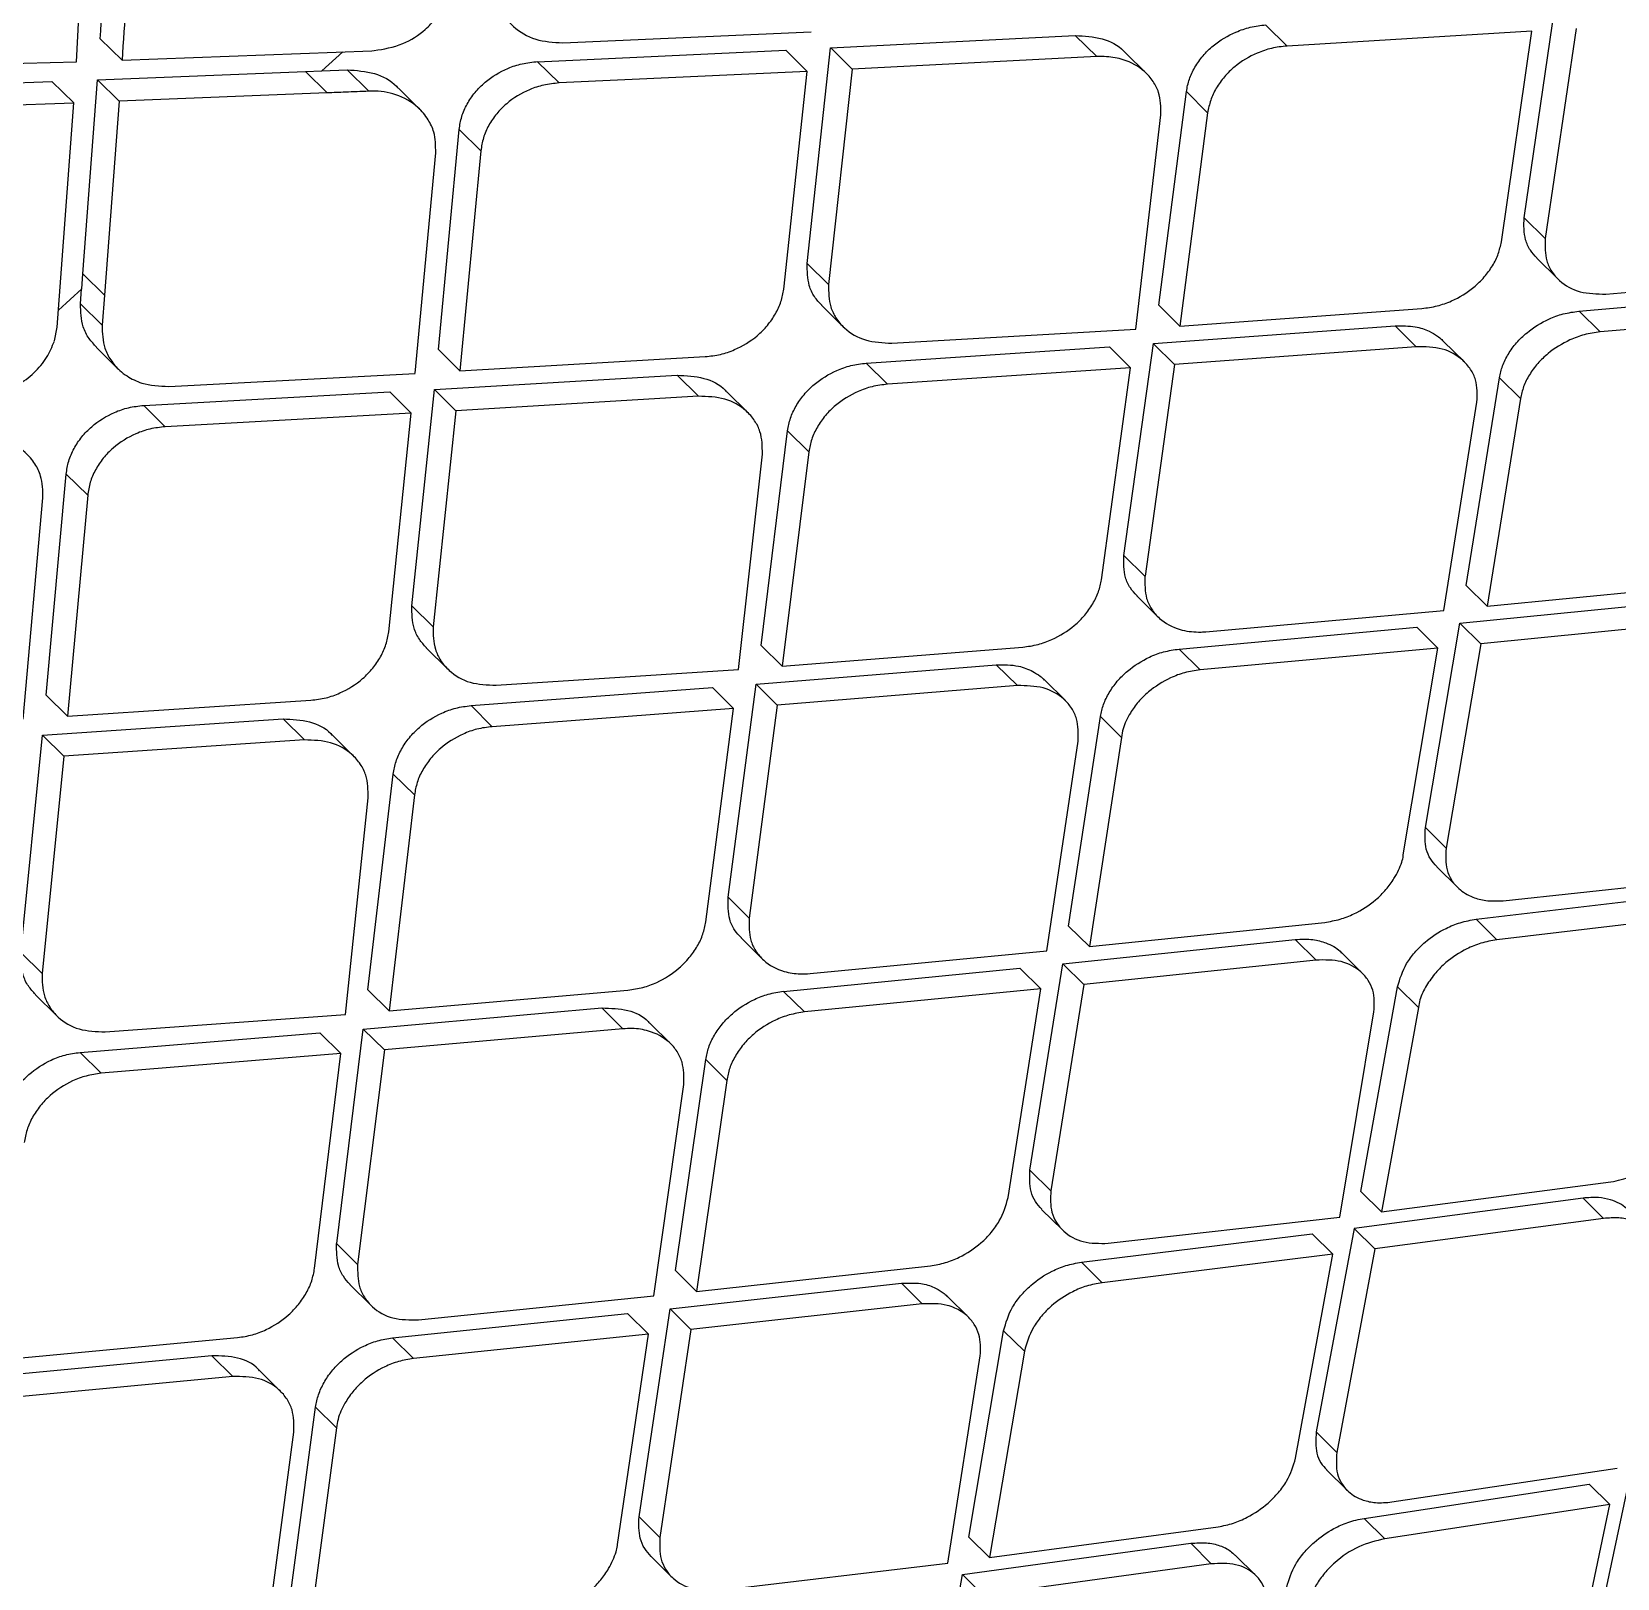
# Model space of a CAD drawing. Extents: x 525 to 613, y 487 to 635.
# Drawn here: x 538.042 to 539.127, y 582.781 to 583.839 of the extents above; entities that cross this region are included whole.
import ezdxf

# ---------------------------------------------------------------- set-up
doc = ezdxf.new("R2010")
doc.units = 0
doc.header["$MEASUREMENT"] = 0
doc.layers.add('1', color=4, linetype='Continuous')
doc.layers.add('STD TEST', color=3, linetype='Continuous')

# ---------------------------------------------------------------- blocks, each defined once
blk = doc.blocks.new('2023 VANGUARD')
at = {"layer": '1', "color": 3, "linetype": 'Continuous', "lineweight": 25}
for p, q in [((-30.8874, -8.8724), (-30.8794, -8.7167)), ((-29.8967, -8.979), (-29.8756, -8.835)), ((-30.5546, -8.8593), (-30.3845, -8.8517)), ((-30.0589, -8.8615), (-30.0734, -8.8471)), ((-29.8914, -8.8513), (-30.0589, -8.8615)), ((-29.9123, -8.9955), (-29.8914, -8.8513)), ((-29.8611, -8.8494), (-29.8823, -8.9932)), ((-30.8562, -8.8712), (-30.8711, -8.8566)), ((-30.8562, -8.8712), (-30.6852, -8.8647)), ((-30.6852, -8.8647), (-30.6837, -8.8646)), ((-30.5718, -8.8722), (-30.402, -8.8643)), ((-30.3873, -8.8788), (-30.402, -8.8643)), ((-30.3873, -9.0102), (-30.3713, -8.8628)), ((-30.3713, -8.8628), (-30.2039, -8.8543)), ((-30.3566, -8.8773), (-30.3712, -8.8628)), ((-30.1892, -8.8687), (-30.2039, -8.8543)), ((-31.0597, -8.8767), (-30.8874, -8.8724)), ((-30.705, -8.8654), (-30.7195, -8.8784)), ((-30.5571, -8.8867), (-30.5718, -8.8722)), ((-30.1892, -8.8687), (-30.3566, -8.8773)), ((-30.1551, -8.8803), (-30.1697, -8.8659)), ((-31.0758, -8.8917), (-30.9042, -8.8857)), ((-30.8893, -8.9004), (-30.9042, -8.8857)), ((-30.883, -9.0174), (-30.8731, -8.8845)), ((-30.8731, -8.8846), (-30.7306, -8.8789)), ((-30.8582, -8.8992), (-30.873, -8.8846)), ((-30.7306, -8.8789), (-30.7195, -8.8784)), ((-30.7158, -8.8935), (-30.7306, -8.8789)), ((-30.7195, -8.8784), (-30.7022, -8.8777)), ((-30.7022, -8.8777), (-30.6874, -8.8924)), ((-30.3873, -8.8788), (-30.5571, -8.8867)), ((-30.4034, -9.0278), (-30.3873, -8.8788)), ((-30.3566, -8.8773), (-30.3727, -9.0246)), ((-30.7158, -8.8935), (-30.8582, -8.8992)), ((-30.6524, -8.9048), (-30.6671, -8.8902)), ((-30.1468, -9.0387), (-30.1278, -8.8927)), ((-30.1133, -8.9071), (-30.1278, -8.8927)), ((-31.0609, -8.9065), (-30.8893, -8.9004)), ((-30.9007, -9.0539), (-30.8893, -8.9004)), ((-30.8582, -8.8992), (-30.8683, -9.032)), ((-30.1133, -8.9071), (-30.1323, -9.0531)), ((-30.6397, -9.0692), (-30.6254, -8.9185)), ((-30.6107, -8.9331), (-30.6254, -8.9185)), ((-30.1625, -9.0552), (-30.1453, -8.9085)), ((-30.6556, -9.0854), (-30.6415, -8.9345)), ((-30.6107, -8.9331), (-30.6251, -9.0837)), ((-29.8823, -8.9932), (-29.8967, -8.979)), ((-30.3727, -9.0246), (-30.3873, -9.0102)), ((-29.888, -9.0066), (-29.8736, -9.0208)), ((-30.8838, -9.0276), (-30.8998, -9.0422)), ((-30.8847, -9.0379), (-30.8839, -9.0276)), ((-30.8838, -9.0276), (-30.883, -9.0174)), ((-30.8683, -9.032), (-30.883, -9.0174)), ((-29.8407, -9.0312), (-29.6768, -9.0175)), ((-30.8699, -9.0525), (-30.8847, -9.0379)), ((-30.8683, -9.032), (-30.8699, -9.0525)), ((-29.8592, -9.0429), (-29.6956, -9.0289)), ((-30.3775, -9.0389), (-30.3629, -9.0534)), ((-30.1468, -9.0387), (-30.1323, -9.0531)), ((-30.1323, -9.0531), (-29.9667, -9.0411)), ((-29.8447, -9.0571), (-29.8591, -9.0429)), ((-29.6812, -9.043), (-29.8447, -9.0571)), ((-30.9025, -9.0633), (-30.9007, -9.0539)), ((-30.3294, -9.0648), (-30.1625, -9.0552)), ((-30.1504, -9.0651), (-29.985, -9.0529)), ((-29.985, -9.0529), (-29.9706, -9.0672)), ((-30.8738, -9.0677), (-30.859, -9.0823)), ((-30.6251, -9.0837), (-30.6397, -9.0692)), ((-30.3469, -9.0785), (-30.1805, -9.0673)), ((-30.166, -9.0816), (-30.1805, -9.0673)), ((-30.1706, -9.21), (-30.1504, -9.0651)), ((-30.1359, -9.0795), (-30.1503, -9.0652)), ((-29.9706, -9.0672), (-30.1359, -9.0795)), ((-29.9376, -9.0776), (-29.952, -9.0634)), ((-30.6251, -9.0837), (-30.4571, -9.074)), ((-30.3323, -9.0929), (-30.3469, -9.0785)), ((-30.166, -9.0816), (-30.3323, -9.0929)), ((-30.186, -9.2267), (-30.166, -9.0816)), ((-30.1359, -9.0795), (-30.1561, -9.2243)), ((-30.8243, -9.0944), (-30.6556, -9.0855)), ((-30.6424, -9.0965), (-30.4763, -9.0867)), ((-30.4618, -9.1011), (-30.4763, -9.0867)), ((-29.9364, -9.2307), (-29.9136, -9.0884)), ((-29.8992, -9.1027), (-29.9136, -9.0885)), ((-30.8414, -9.1075), (-30.673, -9.0982)), ((-30.6583, -9.1127), (-30.673, -9.0982)), ((-30.6579, -9.2445), (-30.6424, -9.0965)), ((-30.6424, -9.0965), (-30.6278, -9.111)), ((-30.4618, -9.1011), (-30.6278, -9.111)), ((-30.4278, -9.1125), (-30.4423, -9.0981)), ((-29.8992, -9.1027), (-29.9221, -9.2448)), ((-30.8267, -9.122), (-30.8414, -9.1075)), ((-30.6583, -9.1127), (-30.8267, -9.122)), ((-30.6737, -9.2623), (-30.6583, -9.1127)), ((-30.6278, -9.111), (-30.6433, -9.2589)), ((-29.9516, -9.2476), (-29.929, -9.1051)), ((-30.4188, -9.2716), (-30.4007, -9.1247)), ((-30.3861, -9.1391), (-30.4007, -9.1247)), ((-30.4343, -9.2881), (-30.418, -9.1407)), ((-30.3861, -9.1391), (-30.4044, -9.2859)), ((-30.9081, -9.3056), (-30.8944, -9.1544)), ((-30.8797, -9.1689), (-30.8944, -9.1544)), ((-30.9238, -9.322), (-30.9103, -9.1706)), ((-30.8797, -9.1689), (-30.8935, -9.3201)), ((-30.1562, -9.2243), (-30.1706, -9.21)), ((-29.9364, -9.2307), (-29.9221, -9.2448)), ((-29.9221, -9.2448), (-29.7604, -9.229)), ((-30.6433, -9.2589), (-30.6579, -9.2445)), ((-30.1617, -9.2377), (-30.1473, -9.252)), ((-29.9407, -9.2564), (-29.7808, -9.2405)), ((-30.1145, -9.2622), (-29.9516, -9.2476)), ((-29.7665, -9.2546), (-29.9264, -9.2706)), ((-30.1328, -9.2741), (-29.9701, -9.2592)), ((-29.9558, -9.2734), (-29.9701, -9.2592)), ((-29.9643, -9.3963), (-29.9407, -9.2564)), ((-29.9264, -9.2706), (-29.9407, -9.2564)), ((-30.648, -9.2733), (-30.6334, -9.2877)), ((-30.4044, -9.2859), (-30.4189, -9.2716)), ((-30.4044, -9.2859), (-30.2398, -9.2728)), ((-30.1184, -9.2883), (-30.1328, -9.2741)), ((-29.9558, -9.2734), (-30.1184, -9.2883)), ((-29.9794, -9.4149), (-29.9558, -9.2734)), ((-29.9264, -9.2706), (-29.95, -9.4104)), ((-30.6001, -9.2989), (-30.4343, -9.2881)), ((-30.4223, -9.2981), (-30.2579, -9.2849)), ((-30.2435, -9.2991), (-30.2579, -9.2849)), ((-30.4415, -9.4439), (-30.4223, -9.2981)), ((-30.4078, -9.3124), (-30.4222, -9.2982)), ((-30.2435, -9.2991), (-30.4078, -9.3124)), ((-30.2106, -9.3094), (-30.225, -9.2952)), ((-30.9081, -9.3056), (-30.8935, -9.3201)), ((-30.8935, -9.3201), (-30.7269, -9.3091)), ((-30.6174, -9.3128), (-30.4522, -9.3004)), ((-30.4377, -9.3148), (-30.4522, -9.3005)), ((-30.6029, -9.3272), (-30.6174, -9.3128)), ((-30.4377, -9.3148), (-30.6029, -9.3272)), ((-30.4567, -9.4608), (-30.4377, -9.3148)), ((-30.4078, -9.3124), (-30.4271, -9.4582)), ((-30.2084, -9.4636), (-30.1867, -9.3202)), ((-30.1723, -9.3345), (-30.1866, -9.3203)), ((-30.9107, -9.333), (-30.7459, -9.3219)), ((-30.7314, -9.3363), (-30.7459, -9.3219)), ((-30.9255, -9.4817), (-30.9107, -9.333)), ((-30.8961, -9.3474), (-30.9107, -9.333)), ((-30.7314, -9.3363), (-30.8961, -9.3474)), ((-30.6976, -9.3475), (-30.7121, -9.3331)), ((-30.2234, -9.4806), (-30.2019, -9.3371)), ((-30.1723, -9.3345), (-30.1941, -9.4777)), ((-30.8961, -9.3474), (-30.9109, -9.4961)), ((-30.6879, -9.5073), (-30.6706, -9.3596)), ((-30.6561, -9.3739), (-30.6706, -9.3596)), ((-30.6561, -9.3739), (-30.6735, -9.5216)), ((-30.7032, -9.5241), (-30.6877, -9.3758)), ((-29.9501, -9.4104), (-29.9643, -9.3963)), ((-29.9565, -9.423), (-29.9423, -9.4371)), ((-29.911, -9.4463), (-29.7518, -9.4291)), ((-30.4271, -9.4582), (-30.4415, -9.4439)), ((-29.9296, -9.459), (-29.7709, -9.4402)), ((-30.1941, -9.4777), (-30.0332, -9.4611)), ((-29.9153, -9.473), (-29.9296, -9.459)), ((-29.7567, -9.4542), (-29.9153, -9.473)), ((-30.4325, -9.4718), (-30.4182, -9.486)), ((-30.1941, -9.4777), (-30.2084, -9.4636)), ((-30.9109, -9.4961), (-30.9255, -9.4817)), ((-30.3854, -9.4962), (-30.2234, -9.4806)), ((-30.2124, -9.4895), (-30.0533, -9.4728)), ((-30.0391, -9.4869), (-30.0533, -9.4728)), ((-30.0073, -9.4961), (-30.0215, -9.482)), ((-30.4035, -9.5083), (-30.2417, -9.4925)), ((-30.2274, -9.5066), (-30.2417, -9.4925)), ((-30.2349, -9.6306), (-30.2124, -9.4895)), ((-30.2124, -9.4895), (-30.1981, -9.5037)), ((-30.0391, -9.4869), (-30.1981, -9.5037)), ((-30.1981, -9.5037), (-30.2206, -9.6447)), ((-30.0085, -9.6452), (-29.9833, -9.5052)), ((-29.9691, -9.5193), (-29.9833, -9.5052)), ((-30.9155, -9.5106), (-30.901, -9.5249)), ((-30.6879, -9.5073), (-30.6735, -9.5216)), ((-30.6735, -9.5216), (-30.51, -9.5075)), ((-30.3891, -9.5224), (-30.4035, -9.5083)), ((-30.2274, -9.5066), (-30.3891, -9.5224)), ((-30.2498, -9.6493), (-30.2274, -9.5066)), ((-30.8678, -9.536), (-30.7032, -9.5241)), ((-30.6911, -9.5341), (-30.5279, -9.5197)), ((-30.5279, -9.5197), (-30.5135, -9.534)), ((-30.0229, -9.6628), (-29.9995, -9.5224)), ((-29.9691, -9.5193), (-29.9943, -9.6592)), ((-30.8849, -9.5501), (-30.7209, -9.5366)), ((-30.7064, -9.5509), (-30.7209, -9.5366)), ((-30.7093, -9.6809), (-30.6911, -9.5341)), ((-30.6767, -9.5483), (-30.6911, -9.5341)), ((-30.5135, -9.534), (-30.6767, -9.5483)), ((-30.4807, -9.5442), (-30.4951, -9.53)), ((-30.6767, -9.5483), (-30.695, -9.6951)), ((-30.8705, -9.5644), (-30.8849, -9.5501)), ((-30.7064, -9.5509), (-30.8705, -9.5644)), ((-30.7244, -9.6979), (-30.7064, -9.5509)), ((-30.4774, -9.6994), (-30.4568, -9.555)), ((-30.4424, -9.5692), (-30.4567, -9.555)), ((-30.4424, -9.5692), (-30.4631, -9.7136)), ((-30.4922, -9.7166), (-30.4718, -9.572)), ((-30.2206, -9.6447), (-30.2349, -9.6306)), ((-29.9943, -9.6592), (-30.0085, -9.6452)), ((-29.9943, -9.6592), (-29.8373, -9.6387)), ((-29.8564, -9.6498), (-30.0131, -9.6705)), ((-29.8423, -9.6637), (-29.8564, -9.6498)), ((-30.2269, -9.6575), (-30.2126, -9.6716)), ((-30.1814, -9.6807), (-30.0229, -9.6628)), ((-29.8423, -9.6637), (-29.9989, -9.6846)), ((-30.1997, -9.6937), (-30.0417, -9.6742)), ((-30.0275, -9.6882), (-30.0417, -9.6742)), ((-30.0131, -9.6705), (-30.039, -9.8098)), ((-29.9989, -9.6846), (-30.0131, -9.6706)), ((-30.695, -9.6951), (-30.7094, -9.6809)), ((-30.0275, -9.6882), (-30.1855, -9.7077)), ((-30.0531, -9.8277), (-30.0275, -9.6882)), ((-29.9989, -9.6846), (-30.0248, -9.8238)), ((-30.4774, -9.6994), (-30.4631, -9.7136)), ((-30.4631, -9.7136), (-30.303, -9.6961)), ((-30.1855, -9.7077), (-30.1997, -9.6937)), ((-30.7003, -9.7089), (-30.6859, -9.7231)), ((-30.4812, -9.7256), (-30.3229, -9.708)), ((-30.3087, -9.7221), (-30.3229, -9.708)), ((-30.6533, -9.7331), (-30.4922, -9.7166)), ((-30.3087, -9.7221), (-30.4669, -9.7397)), ((-30.2769, -9.7313), (-30.2912, -9.7172)), ((-30.6711, -9.7454), (-30.5103, -9.7287)), ((-30.496, -9.7428), (-30.5103, -9.7287)), ((-30.5024, -9.8679), (-30.4812, -9.7256)), ((-30.4669, -9.7397), (-30.4812, -9.7256)), ((-30.496, -9.7428), (-30.6568, -9.7596)), ((-30.5172, -9.8867), (-30.496, -9.7428)), ((-30.4669, -9.7397), (-30.4881, -9.882)), ((-30.2767, -9.8818), (-30.2529, -9.7405)), ((-30.2387, -9.7546), (-30.2529, -9.7405)), ((-30.9395, -9.7604), (-30.7771, -9.7452)), ((-30.6568, -9.7596), (-30.6711, -9.7454)), ((-30.2387, -9.7546), (-30.2625, -9.8958)), ((-30.7948, -9.7577), (-30.9569, -9.7731)), ((-30.7804, -9.7719), (-30.7948, -9.7577)), ((-30.291, -9.8996), (-30.2689, -9.7578)), ((-30.7804, -9.7719), (-30.9425, -9.7873)), ((-30.7477, -9.782), (-30.7621, -9.7678)), ((-30.7432, -9.9384), (-30.7238, -9.7928)), ((-30.7094, -9.8069), (-30.7238, -9.7928)), ((-30.7094, -9.8069), (-30.7289, -9.9525)), ((-30.7579, -9.9557), (-30.7387, -9.8099)), ((-30.0249, -9.8238), (-30.039, -9.8098)), ((-30.0319, -9.8358), (-30.0178, -9.8497)), ((-29.9873, -9.8577), (-29.833, -9.8346)), ((-29.853, -9.976), (-29.8244, -9.8411)), ((-30.0062, -9.8689), (-29.8522, -9.8455)), ((-29.8381, -9.8594), (-29.8522, -9.8455)), ((-29.8381, -9.8594), (-29.9921, -9.8829)), ((-29.8668, -9.9959), (-29.8381, -9.8594)), ((-30.4881, -9.882), (-30.5024, -9.8679)), ((-29.9921, -9.8829), (-30.0062, -9.8689)), ((-30.2767, -9.8818), (-30.2625, -9.8958)), ((-30.2625, -9.8958), (-30.1061, -9.8747)), ((-30.4942, -9.895), (-30.48, -9.9091)), ((-30.281, -9.9074), (-30.1249, -9.886)), ((-30.1249, -9.886), (-30.1108, -9.9)), ((-30.0802, -9.9081), (-30.0944, -9.894)), ((-30.4488, -9.9182), (-30.291, -9.8996)), ((-30.1108, -9.9), (-30.2669, -9.9214)), ((-30.3055, -10.0481), (-30.281, -9.9074)), ((-30.2669, -9.9214), (-30.281, -9.9074))]:
    blk.add_line(p, q, dxfattribs=at)
for points, knots in [([(-30.2332, -8.4467), (-30.0848, -8.4746), (-29.7873, -8.5303), (-29.3598, -8.6185), (-28.9522, -8.7042), (-28.612, -8.7759), (-28.3357, -8.8317), (-28.1174, -8.8733), (-27.9173, -8.9078), (-27.7374, -8.9337), (-27.5768, -8.9507), (-27.4911, -8.9528), (-27.4483, -8.9538)], [0, 0, 0, 0, 0.128088, 0.256805, 0.38361, 0.50883, 0.593009, 0.674921, 0.754537, 0.836904, 0.918629, 1, 1, 1, 1]), ([(-30.8711, -8.8566), (-30.8692, -8.8277), (-30.8657, -8.7761), (-30.8626, -8.7242), (-30.8613, -8.7014)], [0, 0, 0, 0, 0.56, 1, 1, 1, 1]), ([(-30.8463, -8.7162), (-30.8465, -8.7192), (-30.8469, -8.7275), (-30.8485, -8.7532), (-30.8515, -8.802), (-30.8545, -8.8453), (-30.8562, -8.8712)], [0, 0, 0, 0, 0.056897, 0.158738, 0.497267, 1, 1, 1, 1]), ([(-30.6837, -8.8646), (-30.6771, -8.8635), (-30.6645, -8.8614), (-30.6503, -8.8522), (-30.6415, -8.843), (-30.6362, -8.835), (-30.6327, -8.8266), (-30.632, -8.821), (-30.6316, -8.8182)], [0, 0, 0, 0, 0.2649404, 0.4977587, 0.6299445, 0.7572651, 0.8803755, 1, 1, 1, 1]), ([(-30.6006, -8.817), (-30.6004, -8.8224), (-30.6, -8.831), (-30.5947, -8.8412), (-30.587, -8.8502), (-30.5737, -8.8581), (-30.561, -8.8589), (-30.5546, -8.8593)], [0, 0, 0, 0, 0.228407, 0.359359, 0.501415, 0.750649, 1, 1, 1, 1]), ([(-30.1278, -8.8927), (-30.1273, -8.8898), (-30.1262, -8.8842), (-30.1222, -8.8759), (-30.1167, -8.868), (-30.1077, -8.8592), (-30.0964, -8.8525), (-30.0839, -8.8482), (-30.077, -8.8474), (-30.0735, -8.847)], [0, 0, 0, 0, 0.12419, 0.248489, 0.373342, 0.499299, 0.726697, 0.857657, 1, 1, 1, 1]), ([(-30.2039, -8.8543), (-30.1976, -8.8546), (-30.1851, -8.8554), (-30.174, -8.861), (-30.1701, -8.8656), (-30.1698, -8.866)], [0, 0, 0, 0, 0.478007, 0.952329, 1, 1, 1, 1]), ([(-30.0589, -8.8615), (-30.0625, -8.8619), (-30.0693, -8.8626), (-30.0818, -8.8669), (-30.0931, -8.8736), (-30.102, -8.8824), (-30.1076, -8.8902), (-30.1116, -8.8986), (-30.1127, -8.9042), (-30.1133, -8.9071)], [0, 0, 0, 0, 0.142441, 0.273397, 0.500466, 0.625589, 0.750883, 0.875538, 1, 1, 1, 1]), ([(-30.6255, -8.9185), (-30.625, -8.9156), (-30.6241, -8.9097), (-30.6203, -8.9011), (-30.6149, -8.8931), (-30.606, -8.8841), (-30.5947, -8.8773), (-30.5822, -8.8732), (-30.5754, -8.8725), (-30.5718, -8.8721)], [0, 0, 0, 0, 0.12634, 0.251447, 0.375887, 0.500259, 0.731117, 0.860813, 1, 1, 1, 1]), ([(-30.1453, -8.9085), (-30.1453, -8.9032), (-30.1454, -8.895), (-30.1504, -8.8854), (-30.1577, -8.8769), (-30.1688, -8.8709), (-30.1807, -8.8686), (-30.187, -8.8687), (-30.1892, -8.8687)], [0, 0, 0, 0, 0.233341, 0.362642, 0.500318, 0.749197, 0.90908, 1, 1, 1, 1]), ([(-30.7022, -8.8777), (-30.6958, -8.8782), (-30.6831, -8.8792), (-30.6717, -8.8851), (-30.6677, -8.8899), (-30.6673, -8.8903)], [0, 0, 0, 0, 0.47596, 0.949945, 1, 1, 1, 1]), ([(-30.5571, -8.8867), (-30.5606, -8.8871), (-30.5674, -8.8878), (-30.5799, -8.8919), (-30.5912, -8.8987), (-30.6001, -8.9077), (-30.6055, -8.9157), (-30.6093, -8.9243), (-30.6102, -8.9302), (-30.6107, -8.9331)], [0, 0, 0, 0, 0.139303, 0.269048, 0.499791, 0.623474, 0.748207, 0.873528, 1, 1, 1, 1]), ([(-30.6874, -8.8924), (-30.6927, -8.8926), (-30.7022, -8.893), (-30.7116, -8.8934), (-30.7158, -8.8935)], [0, 0, 0, 0, 0.559999, 1, 1, 1, 1]), ([(-30.6415, -8.9345), (-30.6416, -8.9297), (-30.6417, -8.9216), (-30.6467, -8.9112), (-30.6546, -8.9016), (-30.6677, -8.8942), (-30.6803, -8.8921), (-30.6867, -8.8923), (-30.6874, -8.8924)], [0, 0, 0, 0, 0.204499, 0.341355, 0.501379, 0.7506, 0.97047, 1, 1, 1, 1]), ([(-29.8879, -9.0065), (-29.8895, -9.0048), (-29.8929, -9.0012), (-29.897, -8.9922), (-29.8969, -8.9841), (-29.8967, -8.979)], [0, 0, 0, 0, 0.23748, 0.508261, 1, 1, 1, 1]), ([(-29.8823, -8.9932), (-29.8824, -8.9985), (-29.8826, -9.0066), (-29.8781, -9.0159), (-29.8712, -9.0239), (-29.859, -9.0309), (-29.8468, -9.0311), (-29.8407, -9.0312)], [0, 0, 0, 0, 0.235843, 0.364704, 0.500753, 0.749804, 1, 1, 1, 1]), ([(-29.9667, -9.0411), (-29.9632, -9.0406), (-29.9564, -9.0397), (-29.944, -9.0353), (-29.9328, -9.0285), (-29.9238, -9.0197), (-29.9181, -9.0119), (-29.914, -9.0037), (-29.9129, -8.9982), (-29.9123, -8.9955)], [0, 0, 0, 0, 0.142437, 0.273218, 0.499254, 0.627869, 0.753974, 0.877901, 1, 1, 1, 1]), ([(-26.2566, -9.0066), (-26.2864, -9.0326), (-26.3462, -9.0848), (-26.4359, -9.1634), (-26.5259, -9.2425), (-26.6162, -9.322), (-26.7068, -9.4021), (-26.7976, -9.4826), (-26.9625, -9.6292), (-27.2007, -9.8424), (-27.5634, -10.1702), (-27.9771, -10.5489), (-28.6449, -11.1694), (-29.5104, -11.9931), (-30.387, -12.8555), (-31.0802, -13.5544), (-31.5958, -14.0829), (-32.1064, -14.615), (-32.5004, -15.0325), (-32.7801, -15.3322), (-32.9483, -15.5135), (-33.1156, -15.6948), (-33.282, -15.8763), (-33.4475, -16.0578), (-33.6121, -16.2395), (-33.7759, -16.4212), (-33.9388, -16.6031), (-34.1008, -16.785), (-34.2619, -16.967), (-34.4222, -17.1491), (-34.5284, -17.2708), (-34.5815, -17.3315)], [0, 0, 0, 0, 0.010126, 0.020295, 0.030505, 0.040758, 0.051054, 0.061392, 0.071773, 0.107388, 0.142994, 0.196448, 0.250296, 0.375054, 0.500194, 0.562652, 0.625129, 0.687783, 0.750122, 0.771141, 0.792123, 0.813067, 0.833974, 0.854846, 0.875682, 0.896484, 0.917252, 0.937986, 0.958689, 0.97936, 1, 1, 1, 1]), ([(-30.3774, -9.0389), (-30.3791, -9.037), (-30.3828, -9.033), (-30.3872, -9.0236), (-30.3873, -9.0154), (-30.3873, -9.0102)], [0, 0, 0, 0, 0.251805, 0.521538, 1, 1, 1, 1]), ([(-30.4571, -9.074), (-30.4536, -9.0736), (-30.4469, -9.0729), (-30.4345, -9.0686), (-30.4232, -9.0618), (-30.4143, -9.0528), (-30.4088, -9.0448), (-30.4049, -9.0364), (-30.4039, -9.0307), (-30.4034, -9.0278)], [0, 0, 0, 0, 0.138974, 0.268471, 0.498726, 0.625443, 0.750919, 0.875616, 1, 1, 1, 1]), ([(-30.3727, -9.0246), (-30.3727, -9.0299), (-30.3726, -9.0382), (-30.3678, -9.0479), (-30.3606, -9.0564), (-30.3479, -9.0639), (-30.3356, -9.0645), (-30.3294, -9.0648)], [0, 0, 0, 0, 0.2318, 0.361791, 0.501087, 0.750242, 1, 1, 1, 1]), ([(-30.8736, -9.0676), (-30.8754, -9.0656), (-30.8793, -9.0616), (-30.8841, -9.0518), (-30.8845, -9.0433), (-30.8847, -9.0379)], [0, 0, 0, 0, 0.246845, 0.522385, 1, 1, 1, 1]), ([(-29.9136, -9.0884), (-29.913, -9.0857), (-29.9118, -9.0803), (-29.9077, -9.0721), (-29.9021, -9.0644), (-29.8931, -9.0557), (-29.882, -9.0489), (-29.8697, -9.0443), (-29.8628, -9.0434), (-29.8592, -9.0429)], [0, 0, 0, 0, 0.122501, 0.24634, 0.371824, 0.499116, 0.721462, 0.853781, 1, 1, 1, 1]), ([(-30.8699, -9.0525), (-30.8697, -9.0579), (-30.8694, -9.0665), (-30.8641, -9.0766), (-30.8588, -9.0829), (-30.8516, -9.0883), (-30.841, -9.0936), (-30.8306, -9.0941), (-30.8243, -9.0944)], [0, 0, 0, 0, 0.227507, 0.358585, 0.501124, 0.590786, 0.751081, 1, 1, 1, 1]), ([(-29.985, -9.0529), (-29.9803, -9.0529), (-29.972, -9.0528), (-29.9624, -9.056), (-29.9567, -9.0594), (-29.9535, -9.0618), (-29.9524, -9.0631), (-29.9521, -9.0635)], [0, 0, 0, 0, 0.366209, 0.647279, 0.842894, 0.952841, 1, 1, 1, 1]), ([(-29.8447, -9.0571), (-29.8484, -9.0576), (-29.8553, -9.0586), (-29.8676, -9.0632), (-29.8787, -9.0699), (-29.8876, -9.0786), (-29.8933, -9.0863), (-29.8974, -9.0945), (-29.8986, -9.1), (-29.8992, -9.1027)], [0, 0, 0, 0, 0.146177, 0.278442, 0.500632, 0.627109, 0.752914, 0.877109, 1, 1, 1, 1]), ([(-30.9414, -9.099), (-30.9368, -9.0974), (-30.9277, -9.0942), (-30.9162, -9.0854), (-30.9073, -9.075), (-30.9041, -9.0672), (-30.9025, -9.0634)], [0, 0, 0, 0, 0.265265, 0.519148, 0.763403, 1, 1, 1, 1]), ([(-29.929, -9.1051), (-29.9288, -9.0999), (-29.9286, -9.0918), (-29.9331, -9.0825), (-29.94, -9.0745), (-29.9522, -9.0675), (-29.9645, -9.0673), (-29.9706, -9.0672)], [0, 0, 0, 0, 0.237493, 0.365949, 0.500784, 0.750069, 1, 1, 1, 1]), ([(-30.4007, -9.1247), (-30.4002, -9.1218), (-30.3991, -9.1161), (-30.3952, -9.1077), (-30.3897, -9.0999), (-30.3808, -9.0909), (-30.3696, -9.0841), (-30.3572, -9.0797), (-30.3504, -9.0789), (-30.3469, -9.0785)], [0, 0, 0, 0, 0.12487, 0.24956, 0.374494, 0.500215, 0.728507, 0.858899, 1, 1, 1, 1]), ([(-30.4763, -9.0867), (-30.4701, -9.087), (-30.4577, -9.0877), (-30.4466, -9.0933), (-30.4428, -9.0978), (-30.4425, -9.0982)], [0, 0, 0, 0, 0.477898, 0.952839, 1, 1, 1, 1]), ([(-30.3323, -9.0929), (-30.3359, -9.0933), (-30.3427, -9.0941), (-30.355, -9.0985), (-30.3662, -9.1053), (-30.3751, -9.1142), (-30.3806, -9.1221), (-30.3846, -9.1305), (-30.3856, -9.1362), (-30.3862, -9.1391)], [0, 0, 0, 0, 0.14114, 0.271595, 0.500072, 0.624845, 0.750007, 0.874918, 1, 1, 1, 1]), ([(-30.418, -9.1407), (-30.418, -9.1354), (-30.4182, -9.1272), (-30.4231, -9.1175), (-30.4304, -9.1092), (-30.4432, -9.1018), (-30.4555, -9.1013), (-30.4618, -9.1011)], [0, 0, 0, 0, 0.232816, 0.362551, 0.50109, 0.750206, 1, 1, 1, 1]), ([(-30.8944, -9.1544), (-30.894, -9.1514), (-30.8931, -9.1455), (-30.8893, -9.1368), (-30.884, -9.1288), (-30.8752, -9.1197), (-30.864, -9.1128), (-30.8516, -9.1085), (-30.8449, -9.1078), (-30.8414, -9.1074)], [0, 0, 0, 0, 0.126948, 0.252454, 0.377043, 0.501414, 0.732654, 0.861822, 1, 1, 1, 1]), ([(-34.2953, -16.3564), (-34.1482, -16.2012), (-33.8522, -15.8888), (-33.42, -15.4314), (-33.0101, -14.9978), (-32.6366, -14.6027), (-32.2647, -14.2094), (-31.8859, -13.8093), (-31.4915, -13.3934), (-31.1636, -13.0484), (-30.8998, -12.7711), (-30.6977, -12.5589), (-30.4946, -12.3458), (-30.2801, -12.1209), (-30.0435, -11.873), (-29.7782, -11.5954), (-29.4728, -11.2761), (-29.1252, -10.9132), (-28.7335, -10.5043), (-28.3069, -10.0592), (-27.8593, -9.5924), (-27.5544, -9.2736), (-27.4031, -9.1154)], [0, 0, 0, 0, 0.064164, 0.129134, 0.188798, 0.243179, 0.292266, 0.351199, 0.408496, 0.464259, 0.494029, 0.523343, 0.552199, 0.582361, 0.616634, 0.655054, 0.697624, 0.749251, 0.805912, 0.867594, 0.93432, 1, 1, 1, 1]), ([(-27.4288, -9.1235), (-27.4292, -9.1239), (-27.4325, -9.1273), (-27.4434, -9.1385), (-27.4824, -9.1785), (-27.6279, -9.3277), (-28.1949, -9.9075), (-29.3191, -11.0509), (-30.3201, -12.0951), (-30.8965, -12.6964)], [0, 0, 0, 0, 0.000353, 0.002828, 0.009436, 0.033986, 0.128384, 0.498019, 1, 1, 1, 1]), ([(-30.8267, -9.122), (-30.8301, -9.1224), (-30.8369, -9.1231), (-30.8493, -9.1274), (-30.8605, -9.1343), (-30.8693, -9.1434), (-30.8746, -9.1514), (-30.8784, -9.16), (-30.8793, -9.1659), (-30.8797, -9.1689)], [0, 0, 0, 0, 0.138361, 0.267738, 0.499458, 0.622846, 0.747471, 0.873015, 1, 1, 1, 1]), ([(-30.9103, -9.1706), (-30.9104, -9.1655), (-30.9106, -9.1572), (-30.9157, -9.1469), (-30.9235, -9.1376), (-30.9351, -9.1311), (-30.9471, -9.1286), (-30.9535, -9.1287), (-30.9559, -9.1287)], [0, 0, 0, 0, 0.215404, 0.34949, 0.501157, 0.75014, 0.90752, 1, 1, 1, 1]), ([(-30.1616, -9.2376), (-30.1632, -9.2359), (-30.1666, -9.2323), (-30.1708, -9.2232), (-30.1707, -9.2152), (-30.1706, -9.21)], [0, 0, 0, 0, 0.238593, 0.510308, 1, 1, 1, 1]), ([(-30.2398, -9.2728), (-30.2363, -9.2723), (-30.2296, -9.2714), (-30.2174, -9.2669), (-30.2062, -9.26), (-30.1972, -9.2511), (-30.1917, -9.2432), (-30.1877, -9.235), (-30.1865, -9.2294), (-30.186, -9.2267)], [0, 0, 0, 0, 0.140911, 0.271142, 0.499017, 0.626941, 0.752865, 0.877106, 1, 1, 1, 1]), ([(-30.1562, -9.2243), (-30.1563, -9.2295), (-30.1564, -9.2376), (-30.1519, -9.247), (-30.145, -9.2551), (-30.134, -9.261), (-30.1228, -9.2626), (-30.1167, -9.2624), (-30.1151, -9.2623), (-30.1146, -9.2623), (-30.1145, -9.2623)], [0, 0, 0, 0, 0.234609, 0.36371, 0.500546, 0.749366, 0.93168, 0.980154, 0.997723, 1, 1, 1, 1]), ([(-30.6479, -9.2732), (-30.6496, -9.2713), (-30.6532, -9.2674), (-30.6577, -9.258), (-30.6578, -9.2497), (-30.6579, -9.2445)], [0, 0, 0, 0, 0.248203, 0.520445, 1, 1, 1, 1]), ([(-30.7269, -9.3091), (-30.7235, -9.3087), (-30.7168, -9.3079), (-30.7045, -9.3035), (-30.6933, -9.2965), (-30.6844, -9.2874), (-30.679, -9.2794), (-30.6752, -9.2709), (-30.6742, -9.2652), (-30.6737, -9.2623)], [0, 0, 0, 0, 0.137933, 0.267044, 0.498503, 0.624616, 0.749947, 0.874929, 1, 1, 1, 1]), ([(-30.6433, -9.2589), (-30.6433, -9.2642), (-30.6432, -9.2725), (-30.6383, -9.2822), (-30.6311, -9.2907), (-30.6185, -9.2982), (-30.6063, -9.2986), (-30.6001, -9.2989)], [0, 0, 0, 0, 0.230817, 0.361146, 0.501307, 0.750462, 1, 1, 1, 1]), ([(-30.1867, -9.3202), (-30.1861, -9.3175), (-30.1849, -9.312), (-30.1809, -9.3038), (-30.1753, -9.296), (-30.1665, -9.2872), (-30.1554, -9.2802), (-30.1432, -9.2756), (-30.1364, -9.2746), (-30.1328, -9.2741)], [0, 0, 0, 0, 0.123347, 0.247542, 0.372879, 0.499561, 0.724315, 0.855865, 1, 1, 1, 1]), ([(-30.2579, -9.2848), (-30.2527, -9.2848), (-30.2437, -9.2848), (-30.234, -9.2886), (-30.229, -9.2918), (-30.2268, -9.2935), (-30.2263, -9.294), (-30.2257, -9.2945), (-30.2254, -9.2949), (-30.2251, -9.2953)], [0, 0, 0, 0, 0.407926, 0.703482, 0.886077, 0.934897, 0.952898, 0.955352, 1, 1, 1, 1]), ([(-30.2019, -9.3371), (-30.2018, -9.3318), (-30.2016, -9.3237), (-30.2061, -9.3144), (-30.213, -9.3064), (-30.2253, -9.2994), (-30.2374, -9.2992), (-30.2435, -9.2991)], [0, 0, 0, 0, 0.236242, 0.365108, 0.501017, 0.749992, 1, 1, 1, 1]), ([(-30.1184, -9.2883), (-30.122, -9.2888), (-30.1288, -9.2898), (-30.141, -9.2945), (-30.1521, -9.3014), (-30.1609, -9.3101), (-30.167, -9.3187), (-30.171, -9.3269), (-30.172, -9.3325), (-30.1723, -9.3345)], [0, 0, 0, 0, 0.144073, 0.275617, 0.500519, 0.626056, 0.749497, 0.916134, 1, 1, 1, 1]), ([(-30.6706, -9.3596), (-30.6701, -9.3567), (-30.6691, -9.351), (-30.6652, -9.3425), (-30.6598, -9.3346), (-30.651, -9.3255), (-30.6399, -9.3186), (-30.6276, -9.3141), (-30.6209, -9.3132), (-30.6174, -9.3128)], [0, 0, 0, 0, 0.125538, 0.250498, 0.375277, 0.500386, 0.73017, 0.860123, 1, 1, 1, 1]), ([(-30.7459, -9.3219), (-30.7398, -9.3222), (-30.7275, -9.3228), (-30.7164, -9.3283), (-30.7126, -9.3328), (-30.7123, -9.3333)], [0, 0, 0, 0, 0.474501, 0.946903, 1, 1, 1, 1]), ([(-30.6029, -9.3272), (-30.6064, -9.3276), (-30.6131, -9.3285), (-30.6254, -9.3329), (-30.6365, -9.3399), (-30.6453, -9.3489), (-30.6507, -9.3568), (-30.6546, -9.3653), (-30.6556, -9.371), (-30.6561, -9.3739)], [0, 0, 0, 0, 0.139825, 0.269771, 0.499654, 0.624034, 0.749059, 0.874249, 1, 1, 1, 1]), ([(-30.6877, -9.3758), (-30.6878, -9.3705), (-30.688, -9.3623), (-30.6929, -9.3526), (-30.7002, -9.3442), (-30.7129, -9.3369), (-30.7252, -9.3365), (-30.7314, -9.3363)], [0, 0, 0, 0, 0.231819, 0.361881, 0.501268, 0.750408, 1, 1, 1, 1]), ([(-26.5548, -9.3729), (-26.8823, -9.6598), (-27.5372, -10.2335), (-28.505, -11.1178), (-29.4609, -12.0181), (-30.4026, -12.9353), (-31.3297, -13.8678), (-32.2405, -14.8151), (-33.1358, -15.775), (-33.7174, -16.4252), (-34.0082, -16.7503)], [0, 0, 0, 0, 0.125, 0.25, 0.375, 0.5, 0.625, 0.75, 0.875, 1, 1, 1, 1]), ([(-29.9564, -9.4229), (-29.9579, -9.4213), (-29.9611, -9.4178), (-29.9649, -9.4092), (-29.9646, -9.4014), (-29.9643, -9.3963)], [0, 0, 0, 0, 0.238059, 0.505751, 1, 1, 1, 1]), ([(-30.0332, -9.4611), (-30.0297, -9.4605), (-30.023, -9.4594), (-30.0108, -9.4546), (-29.9999, -9.4476), (-29.9911, -9.4389), (-29.9847, -9.4301), (-29.9811, -9.4221), (-29.9795, -9.4169), (-29.9794, -9.4151), (-29.9794, -9.4149)], [0, 0, 0, 0, 0.144319, 0.275739, 0.499177, 0.626633, 0.749402, 0.925989, 0.990998, 1, 1, 1, 1]), ([(-29.9501, -9.4104), (-29.9503, -9.4155), (-29.9507, -9.4233), (-29.9466, -9.4323), (-29.941, -9.439), (-29.9329, -9.4439), (-29.9225, -9.4467), (-29.9151, -9.4465), (-29.911, -9.4463)], [0, 0, 0, 0, 0.237931, 0.366022, 0.500018, 0.686278, 0.827299, 1, 1, 1, 1]), ([(-30.4324, -9.4717), (-30.434, -9.47), (-30.4375, -9.4663), (-30.4416, -9.4572), (-30.4415, -9.4491), (-30.4415, -9.4439)], [0, 0, 0, 0, 0.243181, 0.513664, 1, 1, 1, 1]), ([(-30.51, -9.5075), (-30.5066, -9.507), (-30.4999, -9.506), (-30.4878, -9.5015), (-30.4767, -9.4944), (-30.4678, -9.4854), (-30.4623, -9.4775), (-30.4584, -9.4692), (-30.4573, -9.4636), (-30.4567, -9.4608)], [0, 0, 0, 0, 0.139395, 0.269086, 0.498819, 0.625988, 0.751701, 0.876266, 1, 1, 1, 1]), ([(-30.4271, -9.4582), (-30.4272, -9.4634), (-30.4273, -9.4715), (-30.4227, -9.4809), (-30.4159, -9.4891), (-30.4053, -9.4947), (-30.3938, -9.4966), (-30.3877, -9.4963), (-30.3854, -9.4962)], [0, 0, 0, 0, 0.23328, 0.362763, 0.500654, 0.749462, 0.907358, 1, 1, 1, 1]), ([(-29.9833, -9.5052), (-29.9817, -9.4998), (-29.9793, -9.4917), (-29.9717, -9.4815), (-29.963, -9.4728), (-29.9522, -9.4658), (-29.9401, -9.4608), (-29.9332, -9.4596), (-29.9296, -9.459)], [0, 0, 0, 0, 0.244278, 0.370481, 0.499074, 0.716195, 0.849851, 1, 1, 1, 1]), ([(-30.0533, -9.4728), (-30.0492, -9.4726), (-30.0417, -9.4723), (-30.0313, -9.4752), (-30.0246, -9.4786), (-30.022, -9.4817), (-30.0217, -9.4821)], [0, 0, 0, 0, 0.329735, 0.598007, 0.948751, 1, 1, 1, 1]), ([(-30.9154, -9.5105), (-30.9171, -9.5086), (-30.9208, -9.5047), (-30.9252, -9.4952), (-30.9254, -9.4869), (-30.9255, -9.4817)], [0, 0, 0, 0, 0.250847, 0.5236887, 1, 1, 1, 1]), ([(-29.9153, -9.473), (-29.919, -9.4737), (-29.9259, -9.4749), (-29.938, -9.4798), (-29.9487, -9.4868), (-29.9577, -9.4958), (-29.9639, -9.5045), (-29.9678, -9.5124), (-29.9688, -9.5176), (-29.9691, -9.5193)], [0, 0, 0, 0, 0.149778, 0.28322, 0.500373, 0.626186, 0.769619, 0.922152, 1, 1, 1, 1]), ([(-29.9995, -9.5224), (-29.9993, -9.5173), (-29.9989, -9.5094), (-30.0032, -9.5006), (-30.0096, -9.4931), (-30.0213, -9.4867), (-30.0332, -9.4868), (-30.0391, -9.4869)], [0, 0, 0, 0, 0.239617, 0.367584, 0.500817, 0.750041, 1, 1, 1, 1]), ([(-30.9109, -9.4961), (-30.9109, -9.5013), (-30.9107, -9.5096), (-30.9059, -9.5194), (-30.8987, -9.5279), (-30.8862, -9.5354), (-30.8739, -9.5358), (-30.8678, -9.536)], [0, 0, 0, 0, 0.229491, 0.360205, 0.501424, 0.750631, 1, 1, 1, 1]), ([(-30.4568, -9.555), (-30.4562, -9.5522), (-30.4551, -9.5466), (-30.4511, -9.5383), (-30.4456, -9.5305), (-30.4369, -9.5215), (-30.4259, -9.5145), (-30.4137, -9.5098), (-30.407, -9.5088), (-30.4035, -9.5082)], [0, 0, 0, 0, 0.124236, 0.248777, 0.373907, 0.499968, 0.727065, 0.857874, 1, 1, 1, 1]), ([(-30.5279, -9.5197), (-30.5218, -9.5199), (-30.5097, -9.5202), (-30.4991, -9.5254), (-30.4955, -9.5297), (-30.4952, -9.5301)], [0, 0, 0, 0, 0.4791609, 0.9557837, 1, 1, 1, 1]), ([(-30.3891, -9.5224), (-30.3926, -9.523), (-30.3993, -9.524), (-30.4115, -9.5287), (-30.4225, -9.5357), (-30.4312, -9.5446), (-30.4367, -9.5525), (-30.4407, -9.5608), (-30.4418, -9.5664), (-30.4424, -9.5692)], [0, 0, 0, 0, 0.142081, 0.272851, 0.499876, 0.625279, 0.750676, 0.875488, 1, 1, 1, 1]), ([(-30.4718, -9.572), (-30.4717, -9.5667), (-30.4716, -9.5586), (-30.4762, -9.5492), (-30.483, -9.5411), (-30.4937, -9.5354), (-30.5052, -9.5335), (-30.5114, -9.5338), (-30.5135, -9.534)], [0, 0, 0, 0, 0.234744, 0.363864, 0.500669, 0.749436, 0.912038, 1, 1, 1, 1]), ([(-30.9376, -9.5974), (-30.9371, -9.5945), (-30.9361, -9.5888), (-30.9323, -9.5802), (-30.927, -9.5722), (-30.9183, -9.5631), (-30.9072, -9.556), (-30.895, -9.5515), (-30.8884, -9.5506), (-30.8849, -9.5501)], [0, 0, 0, 0, 0.126275, 0.251524, 0.37612, 0.50054, 0.731894, 0.861395, 1, 1, 1, 1]), ([(-30.8705, -9.5644), (-30.8739, -9.5649), (-30.8805, -9.5658), (-30.8927, -9.5703), (-30.9037, -9.5774), (-30.9124, -9.5866), (-30.9178, -9.5945), (-30.9216, -9.6031), (-30.9226, -9.6089), (-30.9231, -9.6118)], [0, 0, 0, 0, 0.138543, 0.268019, 0.499421, 0.623299, 0.74811, 0.873553, 1, 1, 1, 1]), ([(-29.8373, -9.6387), (-29.8326, -9.6377), (-29.8238, -9.6358), (-29.8114, -9.6294), (-29.8016, -9.622), (-29.7926, -9.6127), (-29.786, -9.6029), (-29.7843, -9.5952), (-29.7837, -9.5923)], [0, 0, 0, 0, 0.194372, 0.368901, 0.523578, 0.658412, 0.867997, 1, 1, 1, 1]), ([(-30.2268, -9.6574), (-30.2283, -9.6557), (-30.2315, -9.6522), (-30.2354, -9.6434), (-30.2351, -9.6356), (-30.2349, -9.6306)], [0, 0, 0, 0, 0.244097, 0.511735, 1, 1, 1, 1]), ([(-30.2206, -9.6447), (-30.2208, -9.6498), (-30.2212, -9.6577), (-30.217, -9.6667), (-30.2106, -9.6743), (-30.199, -9.6809), (-30.1873, -9.6808), (-30.1814, -9.6807)], [0, 0, 0, 0, 0.23677, 0.365514, 0.500968, 0.750084, 1, 1, 1, 1]), ([(-30.303, -9.6961), (-30.2996, -9.6955), (-30.293, -9.6944), (-30.2809, -9.6895), (-30.27, -9.6824), (-30.2612, -9.6734), (-30.2537, -9.663), (-30.2514, -9.6548), (-30.2498, -9.6493)], [0, 0, 0, 0, 0.141989, 0.272717, 0.499687, 0.628298, 0.754622, 1, 1, 1, 1]), ([(-29.8259, -9.6579), (-29.8261, -9.6576), (-29.8289, -9.6543), (-29.8358, -9.6511), (-29.8461, -9.6489), (-29.8528, -9.6495), (-29.8564, -9.6498)], [0, 0, 0, 0, 0.043352, 0.450902, 0.70794, 1, 1, 1, 1]), ([(-29.8049, -9.6975), (-29.8045, -9.6932), (-29.8036, -9.6839), (-29.8087, -9.6742), (-29.8157, -9.6681), (-29.823, -9.6647), (-29.8319, -9.6629), (-29.8388, -9.6635), (-29.8423, -9.6637)], [0, 0, 0, 0, 0.208143, 0.443363, 0.571931, 0.707531, 0.850209, 1, 1, 1, 1]), ([(-30.7001, -9.7088), (-30.7018, -9.707), (-30.7052, -9.7033), (-30.7094, -9.6942), (-30.7094, -9.6861), (-30.7094, -9.6809)], [0, 0, 0, 0, 0.2430959, 0.5159776, 1, 1, 1, 1]), ([(-30.7771, -9.7452), (-30.7737, -9.7447), (-30.7672, -9.7437), (-30.7551, -9.7391), (-30.7441, -9.7319), (-30.7353, -9.7227), (-30.7299, -9.7148), (-30.726, -9.7064), (-30.725, -9.7007), (-30.7244, -9.6979)], [0, 0, 0, 0, 0.137934, 0.267121, 0.498745, 0.625067, 0.750519, 0.875396, 1, 1, 1, 1]), ([(-30.695, -9.6951), (-30.695, -9.7003), (-30.6951, -9.7085), (-30.6905, -9.7179), (-30.6837, -9.7261), (-30.6714, -9.7331), (-30.6593, -9.7331), (-30.6533, -9.7331)], [0, 0, 0, 0, 0.231934, 0.362004, 0.5013, 0.750413, 1, 1, 1, 1]), ([(-30.2529, -9.7405), (-30.2513, -9.735), (-30.249, -9.7268), (-30.2414, -9.7165), (-30.2328, -9.7076), (-30.222, -9.7005), (-30.21, -9.6955), (-30.2033, -9.6943), (-30.1997, -9.6937)], [0, 0, 0, 0, 0.245866, 0.371795, 0.499393, 0.721181, 0.85355, 1, 1, 1, 1]), ([(-30.3229, -9.708), (-30.3184, -9.7079), (-30.3103, -9.7075), (-30.3011, -9.7103), (-30.2957, -9.7135), (-30.2926, -9.7157), (-30.2916, -9.717), (-30.2913, -9.7174)], [0, 0, 0, 0, 0.364318, 0.644655, 0.840697, 0.952227, 1, 1, 1, 1]), ([(-30.1855, -9.7077), (-30.189, -9.7083), (-30.1958, -9.7095), (-30.2078, -9.7145), (-30.2186, -9.7216), (-30.2272, -9.7305), (-30.2347, -9.7408), (-30.2371, -9.7491), (-30.2387, -9.7546)], [0, 0, 0, 0, 0.146296, 0.278623, 0.50065, 0.627471, 0.753461, 1, 1, 1, 1]), ([(-30.2689, -9.7578), (-30.2687, -9.7527), (-30.2685, -9.7448), (-30.2728, -9.7359), (-30.2782, -9.7295), (-30.2847, -9.7255), (-30.2948, -9.7218), (-30.3028, -9.722), (-30.3087, -9.7221)], [0, 0, 0, 0, 0.237871, 0.366135, 0.500426, 0.664219, 0.750399, 1, 1, 1, 1]), ([(-30.7238, -9.7928), (-30.7232, -9.7899), (-30.7221, -9.7843), (-30.7182, -9.7759), (-30.7129, -9.768), (-30.7042, -9.7589), (-30.6933, -9.7518), (-30.6812, -9.747), (-30.6746, -9.746), (-30.6711, -9.7454)], [0, 0, 0, 0, 0.125188, 0.250134, 0.375107, 0.500305, 0.729629, 0.859753, 1, 1, 1, 1]), ([(-30.7622, -9.7679), (-30.7625, -9.7675), (-30.7661, -9.7632), (-30.7767, -9.758), (-30.7887, -9.7578), (-30.7948, -9.7577)], [0, 0, 0, 0, 0.046925, 0.52259, 1, 1, 1, 1]), ([(-30.6568, -9.7596), (-30.6602, -9.7601), (-30.6668, -9.7612), (-30.6789, -9.7659), (-30.6898, -9.7731), (-30.6985, -9.7822), (-30.7045, -9.791), (-30.7083, -9.7993), (-30.7092, -9.805), (-30.7094, -9.8069)], [0, 0, 0, 0, 0.140198, 0.270315, 0.499739, 0.625213, 0.749342, 0.915727, 1, 1, 1, 1]), ([(-30.7387, -9.8099), (-30.7386, -9.8047), (-30.7385, -9.7965), (-30.7431, -9.7871), (-30.75, -9.779), (-30.7623, -9.772), (-30.7743, -9.7719), (-30.7804, -9.7719)], [0, 0, 0, 0, 0.233461, 0.363141, 0.501283, 0.750357, 1, 1, 1, 1]), ([(-30.039, -9.8098), (-30.0393, -9.8148), (-30.0398, -9.8226), (-30.0362, -9.8309), (-30.0332, -9.8342), (-30.0318, -9.8357)], [0, 0, 0, 0, 0.501991, 0.769271, 1, 1, 1, 1]), ([(-30.1061, -9.8747), (-30.1026, -9.874), (-30.096, -9.8727), (-30.0841, -9.8675), (-30.0734, -9.8603), (-30.0647, -9.8514), (-30.0572, -9.8411), (-30.0547, -9.833), (-30.0531, -9.8277)], [0, 0, 0, 0, 0.147013, 0.279468, 0.499914, 0.630384, 0.757337, 1, 1, 1, 1]), ([(-30.0249, -9.8238), (-30.0252, -9.8288), (-30.0257, -9.8366), (-30.0218, -9.8452), (-30.0164, -9.8518), (-30.0083, -9.8564), (-29.998, -9.8586), (-29.991, -9.8581), (-29.9873, -9.8577)], [0, 0, 0, 0, 0.239774, 0.36741, 0.499964, 0.700414, 0.83791, 1, 1, 1, 1]), ([(-30.4941, -9.8949), (-30.4957, -9.8932), (-30.4989, -9.8896), (-30.5028, -9.8807), (-30.5025, -9.8729), (-30.5024, -9.8679)], [0, 0, 0, 0, 0.25125, 0.517084, 1, 1, 1, 1]), ([(-30.0592, -9.916), (-30.0575, -9.9107), (-30.0551, -9.9027), (-30.0476, -9.8924), (-30.0391, -9.8837), (-30.0287, -9.8765), (-30.0169, -9.8711), (-30.0099, -9.8697), (-30.0062, -9.8689)], [0, 0, 0, 0, 0.242878, 0.369315, 0.498785, 0.70823, 0.84392, 1, 1, 1, 1]), ([(-30.4881, -9.882), (-30.4883, -9.8871), (-30.4886, -9.895), (-30.4844, -9.904), (-30.478, -9.9118), (-30.4668, -9.9178), (-30.4554, -9.9188), (-30.4494, -9.9182), (-30.4488, -9.9182)], [0, 0, 0, 0, 0.2348355, 0.3640274, 0.500857, 0.7498979, 0.9724693, 1, 1, 1, 1]), ([(-29.9921, -9.8829), (-29.9981, -9.8843), (-30.0101, -9.8872), (-30.0243, -9.8969), (-30.0334, -9.9063), (-30.0409, -9.9166), (-30.0434, -9.9246), (-30.0451, -9.9299)], [0, 0, 0, 0, 0.249952, 0.49955, 0.628854, 0.755639, 1, 1, 1, 1]), ([(-30.5698, -9.9341), (-30.5664, -9.9335), (-30.5599, -9.9324), (-30.5479, -9.9275), (-30.5371, -9.9203), (-30.5284, -9.9112), (-30.5222, -9.9023), (-30.5187, -9.8941), (-30.5172, -9.8888), (-30.5172, -9.887), (-30.5172, -9.8867)], [0, 0, 0, 0, 0.139568, 0.269362, 0.49894, 0.62573, 0.749314, 0.925684, 0.990889, 1, 1, 1, 1]), ([(-30.1249, -9.886), (-30.1212, -9.8857), (-30.1141, -9.8852), (-30.1049, -9.8873), (-30.0984, -9.8903), (-30.0956, -9.8932), (-30.0946, -9.8942)], [0, 0, 0, 0, 0.303648, 0.588884, 0.855735, 1, 1, 1, 1]), ([(-30.0731, -9.9341), (-30.0728, -9.929), (-30.0722, -9.9212), (-30.0762, -9.9126), (-30.0822, -9.9054), (-30.0935, -9.8993), (-30.105, -9.8998), (-30.1108, -9.9)], [0, 0, 0, 0, 0.242007, 0.369387, 0.500771, 0.749959, 1, 1, 1, 1])]:
    blk.add_open_spline(points, degree=3, knots=knots, dxfattribs=at)
blk = doc.blocks.new('2026 Vanguard')
at = {"layer": 'STD TEST', "color": 1}
blk.add_blockref('2023 VANGUARD', (44.1613, 88.209), dxfattribs=at)

msp = doc.modelspace()

# ---------------------------------------------------------------- block references
at = {"layer": '1'}
msp.add_blockref('2026 Vanguard', (524.7985, 504.4821), dxfattribs=at)

doc.saveas('drawing.dxf')
